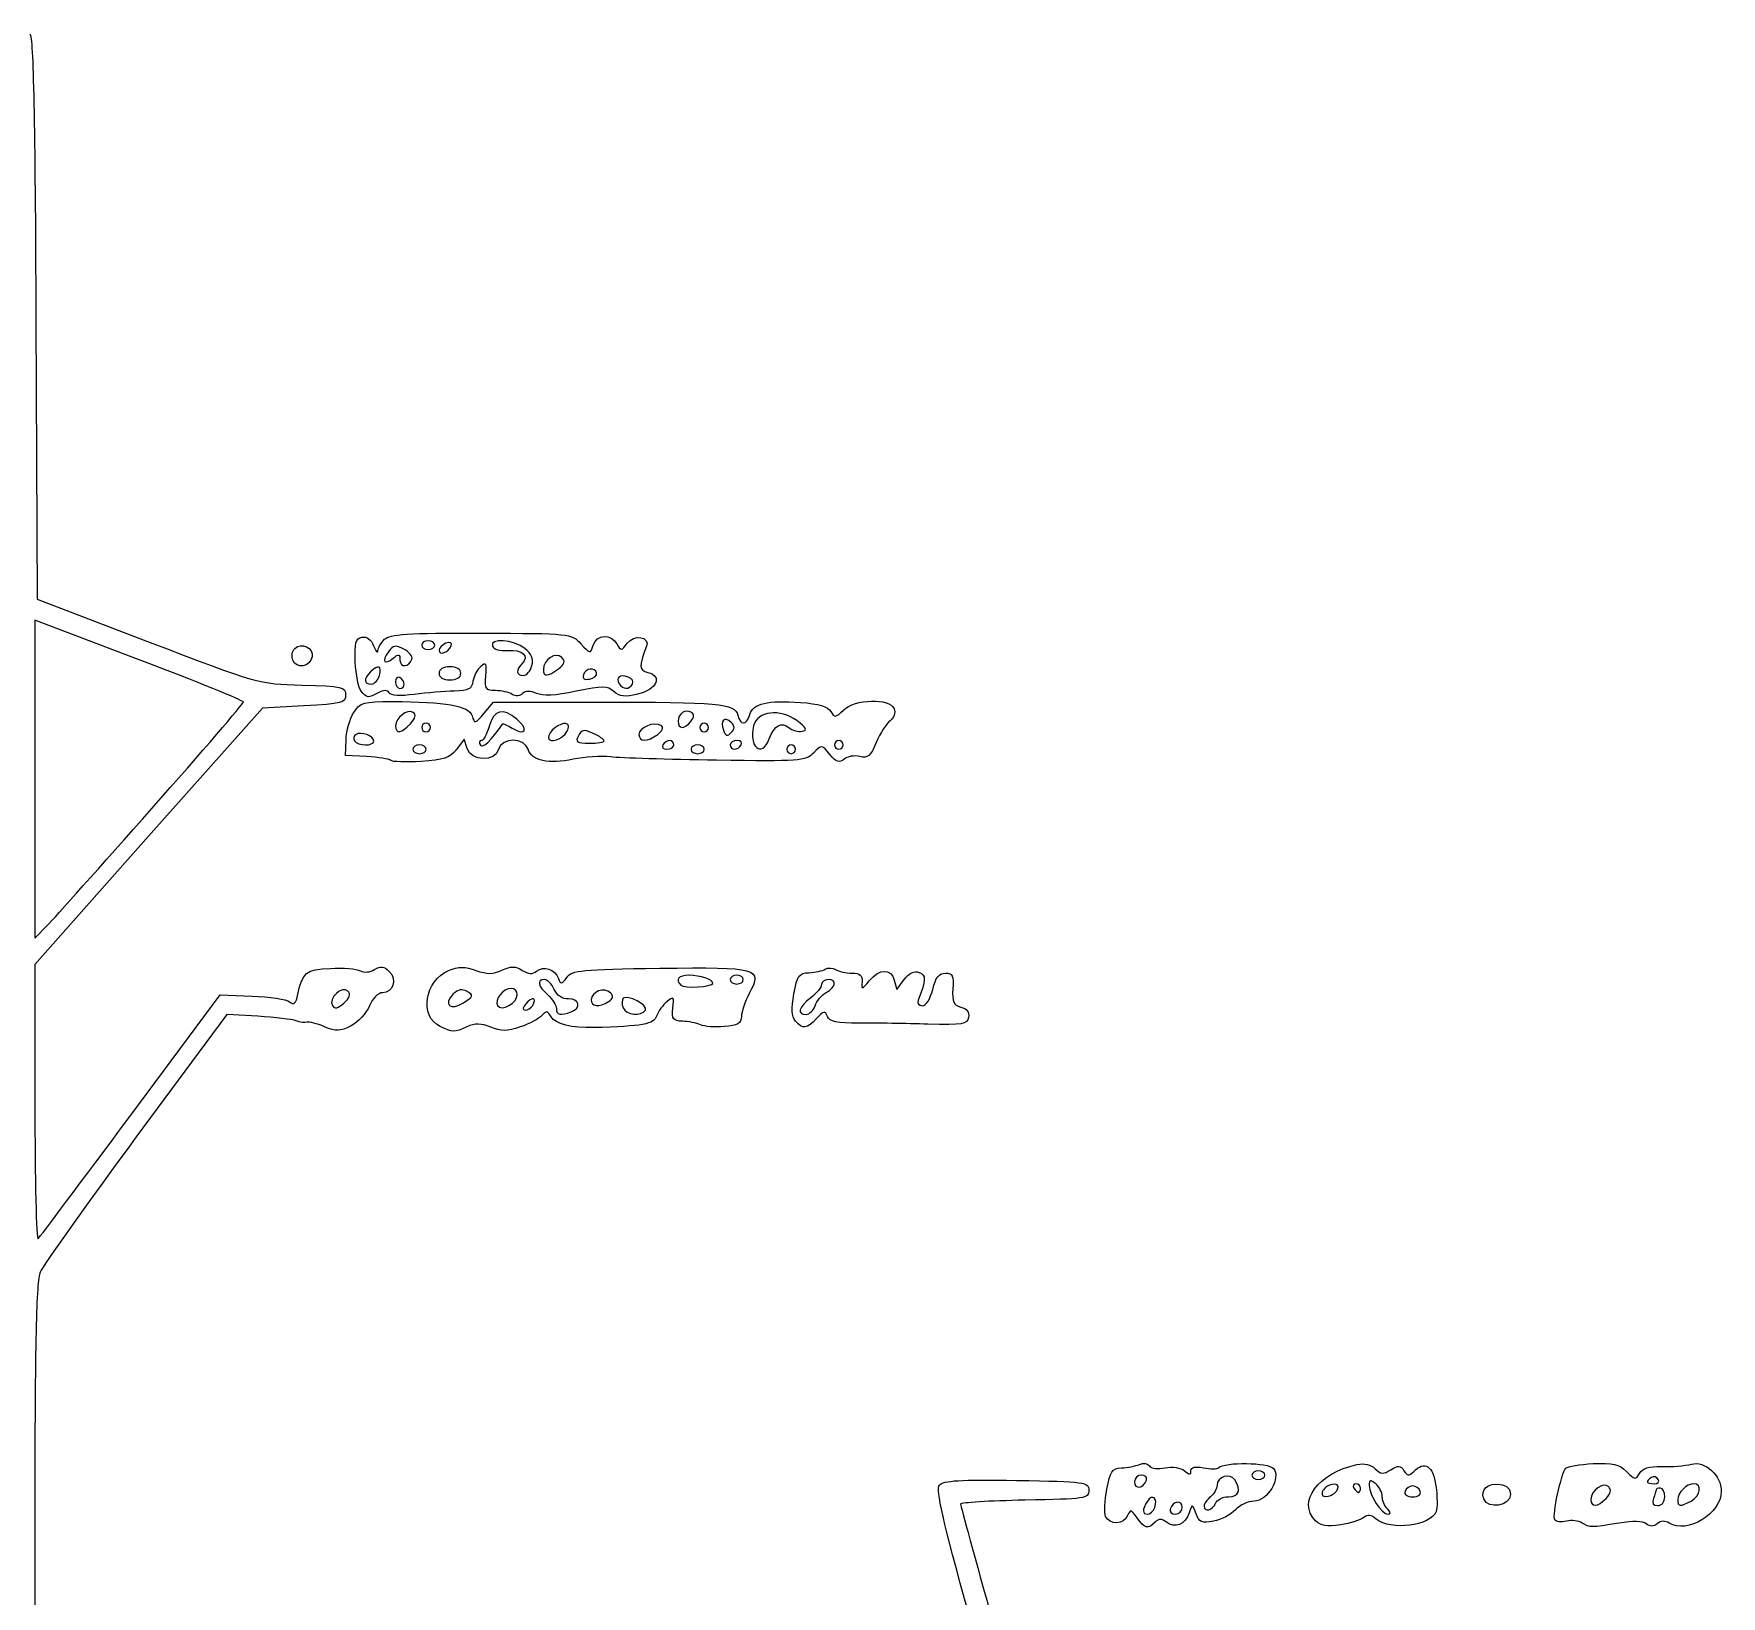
# Model space of a CAD drawing. Extents: x 68 to 595, y 2 to 633.
# Drawn here: x 291.6 to 582.8, y 350.3 to 620 of the extents above; entities that cross this region are included whole.
import ezdxf

# ---------------------------------------------------------------- set-up
doc = ezdxf.new("R2010")
doc.units = 0
doc.layers.get('0').update_dxf_attribs({"linetype": 'CONTINUOUS'})

msp = doc.modelspace()

# ---------------------------------------------------------------- linework, layer by layer
at = {"color": 7}
for points in [[(291.93195, 570.701411), (292.125, 522.41814), (311.198865, 515.108798)], [(309.73806, 511.96542), (291.75, 518.80584), (291.75, 491.354843), (291.75, 463.903845), (293.930737, 466.139423)], [(338.194943, 504), (331.014885, 503.625), (311.388225, 481.5), (291.761565, 459.375), (291.755565, 435.437498)], [(369.26901, 502.727985), (370.875, 504.651142), (388.875, 504.651893)], [(349.030358, 495.23553), (345.375, 495.406785), (345.458093, 498.175687)], [(366.335393, 496.6248), (365.819707, 498.249593), (364.48302, 496.477508)], [(399.23238, 499.076707), (399.23238, 499.076835)], [(440.05761, 456.654675), (440.47479, 455.05938), (441.766425, 456.771743)], [(308.292188, 433.349407), (323.70981, 454.125), (329.230695, 453.924937)], [(330.251902, 450.428775), (324.878812, 450.750128), (309.251902, 429.60129)], [(291.75, 364.413893), (291.75, 324.75), (375.375, 324.75)]]:
    msp.add_lwpolyline(points, dxfattribs=at)
for points in [[(360.75, 514.5)], [(363.578295, 514.359885)], [(336.273143, 511.869982)], [(356.811203, 512.0586)], [(365.25, 509.625)], [(377.521065, 510.9375)], [(382.084688, 510.401662)], [(388.6875, 509.635275)], [(351.217313, 509.25)], [(355.5, 507.705735)], [(394.878277, 507.755288)], [(348.0759, 506.533553)], [(356.55762, 500.925525)], [(372.441525, 500.864467)], [(404.944583, 501.308235)], [(411.91251, 501.137483)], [(360, 500.25)], [(383.265045, 499.143135)], [(389.99415, 497.962508)], [(408, 500.25)], [(418.472303, 498.302145)], [(350.25, 497.91975)], [(359.25, 496.5)], [(402, 497.25)], [(407.25, 496.5)], [(413.625, 497.25)], [(423, 496.5)], [(431.25, 497.25)], [(353.155358, 494.586045)], [(311.930737, 486.277095)], [(345.762367, 454.787632)], [(366.354645, 454.706347)], [(408.74664, 456.107258)], [(414, 456.75)], [(375, 454.151385)], [(377.65584, 452.299897)], [(390.74373, 452.980253)], [(397.122997, 451.496812)], [(426.375255, 452.250795)], [(361.671195, 448.67268)], [(384.313657, 451.205242)], [(423.008768, 449.614403)], [(483.578123, 370.359375)], [(504, 371.25)], [(571.86744, 370.512233)], [(516.586725, 368.884125)], [(520.5, 369)], [(530.8125, 368.4375)], [(541.771147, 367.125188)], [(562.869645, 367.226783)], [(573, 367.5)], [(484.99116, 365.657348)], [(489.75, 365.687498)], [(495.478777, 366.375)], [(525.15, 365.4)], [(577.549305, 366.776385)], [(481.943693, 363.87951)], [(512.727247, 363.37992)], [(558.756233, 362.980282)]]:
    msp.add_lwpolyline(points, close=True, dxfattribs=at)
for points in [[(290.902613, 619.992342), (291.49404, 619.279717), (291.79542, 604.847755), (291.93195, 570.701411)], [(347.04657, 511.568685), (346.90527, 514.864237), (347.10717, 515.61801), (348.19107, 515.84082)], [(348.19107, 515.84082), (349.021643, 516.011557), (349.76496, 515.46831), (350.206028, 514.36818)], [(350.952458, 513.508928), (350.978633, 513.995093), (351.492938, 514.885792), (352.09542, 515.488275)], [(352.09542, 515.488275), (352.9881, 516.380955), (356.06916, 516.576788), (368.742848, 516.546405)], [(368.742848, 516.546405), (384.162495, 516.50943), (384.30903, 516.49383), (385.958895, 514.7136)], [(376.296038, 513.92082), (374.328548, 515.44653), (370.203233, 515.73561), (370.70661, 514.3125)], [(388.112003, 514.459043), (388.709865, 516.342742), (391.153215, 516.480315), (392.169413, 514.6875)], [(393.97323, 514.80936), (395.128058, 516.372247), (397.923473, 515.950163), (397.305735, 514.306177)], [(311.198865, 515.108798), (330.263513, 507.802995), (330.276368, 507.799357), (337.823865, 507.587235)], [(336.273143, 511.869982), (336.013373, 512.546947), (336.160455, 513.460455), (336.6, 513.9)], [(336.6, 513.9), (337.742708, 515.042708), (339.907807, 513.998317), (339.609315, 512.448382)], [(350.206028, 514.36818), (350.590418, 513.409432), (350.926312, 513.02277), (350.952458, 513.508928)], [(352.754625, 513.337207), (351.52662, 511.657815), (352.067918, 510.957735), (353.606873, 512.234955)], [(355.417448, 513.794183), (354.01467, 514.544925), (353.583638, 514.47096), (352.754625, 513.337207)], [(353.606873, 512.234955), (354.55506, 513.021877), (354.75, 512.9655), (354.75, 511.904333)], [(356.811203, 512.0586), (356.96517, 512.52051), (356.337983, 513.301523), (355.417448, 513.794183)], [(359.625, 515.25), (359.00625, 515.25), (358.5, 514.9125), (358.5, 514.5)], [(358.5, 514.5), (358.5, 514.0875), (359.00625, 513.75), (359.625, 513.75)], [(360.75, 514.5), (360.75, 514.9125), (360.24375, 515.25), (359.625, 515.25)], [(359.625, 513.75), (360.24375, 513.75), (360.75, 514.0875), (360.75, 514.5)], [(362.68767, 514.795268), (362.03445, 514.544602), (361.5, 514.010002), (361.5, 513.60726)], [(361.5, 513.60726), (361.5, 512.621467), (363.204585, 513.238755), (363.578295, 514.359885)], [(363.578295, 514.359885), (363.76098, 514.907947), (363.418103, 515.075565), (362.68767, 514.795268)], [(370.70661, 514.3125), (370.89612, 513.776737), (372.029565, 513.454102), (373.351643, 513.559597)], [(373.351643, 513.559597), (375.883305, 513.761602), (377.15055, 512.60055), (375.834653, 511.284652)], [(377.521065, 510.9375), (377.839545, 512.14248), (377.489265, 512.995522), (376.296038, 513.92082)], [(382.67898, 512.37102), (381.65535, 513.39465), (379.5, 511.979085), (379.5, 510.28317)], [(385.958895, 514.7136), (387.595665, 512.9475), (387.63093, 512.94333), (388.112003, 514.459043)], [(392.169413, 514.6875), (392.86995, 513.45159), (392.97522, 513.458708), (393.97323, 514.80936)], [(397.305735, 514.306177), (395.951768, 510.702855), (395.97924, 510.180375), (397.544198, 509.77113)], [(327.73806, 504.652095), (327.73131, 504.912195), (319.631498, 508.203188), (309.73806, 511.96542)], [(339.609315, 512.448382), (339.27684, 510.721972), (336.87357, 510.30531), (336.273143, 511.869982)], [(348.0759, 506.533545), (347.604128, 507.101992), (347.140928, 509.367803), (347.04657, 511.568685)], [(349.65, 509.85), (348.451928, 508.651927), (348.51099, 507.75), (349.787528, 507.75)], [(351.217313, 509.25), (351.65907, 510.939278), (350.99391, 511.19391), (349.65, 509.85)], [(354.75, 511.904333), (354.75, 510.537345), (356.343878, 510.656633), (356.811203, 512.0586)], [(363.375, 510.75), (362.20833, 510.75), (361.5, 510.324997), (361.5, 509.625)], [(361.5, 509.625), (361.5, 508.925003), (362.20833, 508.5), (363.375, 508.5)], [(365.25, 509.625), (365.25, 510.324997), (364.54167, 510.75), (363.375, 510.75)], [(363.375, 508.5), (364.54167, 508.5), (365.25, 508.925003), (365.25, 509.625)], [(368.687273, 510.801682), (368.0838, 510.300848), (367.485412, 509.156205), (367.357522, 508.258035)], [(369.57975, 509.168648), (369.75348, 511.326937), (369.6183, 511.57434), (368.687273, 510.801682)], [(375.834653, 511.284652), (374.696438, 510.146437), (374.785822, 509.25), (376.037528, 509.25)], [(376.037528, 509.25), (376.608165, 509.25), (377.275755, 510.009375), (377.521065, 510.9375)], [(379.5, 510.28317), (379.5, 508.972447), (380.239778, 509.006363), (382.084688, 510.401662)], [(382.084688, 510.401662), (383.187585, 511.235775), (383.332845, 511.717155), (382.67898, 512.37102)], [(388.6875, 509.635275), (388.4112, 510.725325), (386.803275, 510.534825), (386.413627, 509.365875)], [(387.476122, 508.626143), (388.245502, 508.774313), (388.790625, 509.228423), (388.6875, 509.635275)], [(397.544198, 509.77113), (400.132418, 509.094293), (399.042308, 506.779965), (395.770853, 506.00628)], [(337.823865, 507.587235), (344.804258, 507.391043), (345.375, 507.261623), (345.375, 505.875)], [(349.787528, 507.75), (350.358165, 507.75), (351.001568, 508.425), (351.217313, 509.25)], [(352.885148, 506.233583), (352.564192, 506.752898), (351.950918, 506.758913), (351.003787, 506.252033)], [(354.75, 508.875), (354.3375, 509.12994), (354, 508.812375), (354, 508.169265)], [(354, 508.169265), (354, 507.52617), (354.3375, 507), (354.75, 507)], [(355.5, 507.705735), (355.5, 508.09389), (355.1625, 508.62006), (354.75, 508.875)], [(354.75, 507), (355.1625, 507), (355.5, 507.31758), (355.5, 507.705735)], [(367.357522, 508.258035), (367.164675, 506.903625), (366.609885, 506.613308), (364.10592, 506.556465)], [(371.25, 506.625), (369.578318, 506.625), (369.3972, 506.90082), (369.57975, 509.168648)], [(391.650938, 506.465693), (390.52107, 507.468105), (389.77551, 507.47292), (385.138395, 506.507767)], [(386.413627, 509.365875), (386.194575, 508.708725), (386.565172, 508.45071), (387.476122, 508.626143)], [(394.140188, 508.972965), (392.704208, 509.524005), (391.903905, 508.91679), (392.59416, 507.799913)], [(392.59416, 507.799913), (393.216945, 506.792227), (394.270343, 506.771655), (394.878277, 507.755288)], [(394.878277, 507.75531), (395.13501, 508.170727), (394.802872, 508.71867), (394.140188, 508.972965)], [(311.930737, 486.277095), (320.63133, 496.123245), (327.74463, 504.391995), (327.73806, 504.652095)], [(345.375, 505.875), (345.375, 504.505567), (344.750003, 504.34236), (338.194943, 504)], [(346.78788, 502.847295), (347.93298, 504.594938), (348.476318, 504.749468), (353.454788, 504.743483)], [(351.003787, 506.252033), (349.204372, 505.289017), (349.100482, 505.299008), (348.0759, 506.533553)], [(357.224085, 505.975515), (354.830917, 505.658055), (353.180168, 505.75623), (352.885148, 506.233583)], [(353.454788, 504.743483), (362.584073, 504.732532), (366.645788, 504.00987), (367.18845, 502.300088)], [(364.10592, 506.556465), (362.445427, 506.51874), (359.348602, 506.257342), (357.224085, 505.975515)], [(374.127848, 505.977847), (373.576283, 506.333782), (372.28125, 506.625), (371.25, 506.625)], [(375.90735, 506.10735), (375.4503, 505.6503), (374.718015, 505.597005), (374.127848, 505.977847)], [(378.292898, 506.150925), (377.222055, 506.63883), (376.424273, 506.62425), (375.90735, 506.10735)], [(385.138395, 506.507767), (381.528383, 505.75641), (379.402028, 505.645568), (378.292898, 506.150925)], [(388.875, 504.651893), (409.85175, 504.653392), (412.534403, 504.405225), (413.053973, 502.418392)], [(395.770853, 506.00628), (393.575858, 505.487175), (392.63571, 505.592017), (391.650938, 506.465693)], [(415.124445, 502.498035), (415.73499, 504.421672), (418.174973, 505.00782), (423.860228, 504.596587)], [(423.860228, 504.596587), (427.059975, 504.365137), (428.621438, 503.899583), (429.106785, 503.03232)], [(431.273895, 503.27367), (433.201875, 505.20165), (439.308668, 505.371067), (440.020395, 503.516318)], [(345.458093, 498.175687), (345.503768, 499.698585), (346.102193, 501.800805), (346.78788, 502.847295)], [(357.016005, 502.865093), (355.997827, 503.494357), (354, 501.949658), (354, 500.533155)], [(354, 500.533155), (354, 499.087448), (355.038338, 499.246747), (356.55762, 500.925525)], [(356.55762, 500.925525), (357.44109, 501.901755), (357.58557, 502.513087), (357.016005, 502.865093)], [(359.25, 501), (358.8375, 501), (358.5, 500.6625), (358.5, 500.25)], [(360, 500.25), (360, 500.6625), (359.6625, 501), (359.25, 501)], [(367.18845, 502.300088), (367.641615, 500.872298), (367.7355, 500.89161), (369.26901, 502.727985)], [(368.640533, 497.224867), (369.026093, 496.601018), (370.520422, 498.031898), (372.441525, 500.864467)], [(374.918745, 501.717337), (372.4944, 503.75121), (371.016908, 503.353583), (370.1574, 500.43594)], [(372.441525, 500.864467), (372.53085, 500.996175), (373.29645, 500.671447), (374.142855, 500.142855)], [(374.142855, 500.142855), (376.403437, 498.7311), (377.010323, 499.962638), (374.918745, 501.717337)], [(383.695905, 500.804107), (383.070337, 501.429667), (380.830672, 500.117032), (380.419643, 498.883928)], [(399.788167, 500.601397), (398.586338, 501.344182), (396, 500.301675), (396, 499.074457)], [(405.03642, 502.852492), (403.98915, 503.499743), (402.75, 502.675005), (402.75, 501.330735)], [(402.75, 501.330735), (402.75, 499.953675), (403.81137, 499.942792), (404.944583, 501.308235)], [(404.944583, 501.308227), (405.544965, 502.031647), (405.57402, 502.520235), (405.03642, 502.852492)], [(407.25, 501), (406.8375, 501), (406.5, 500.6625), (406.5, 500.25)], [(408, 500.25), (408, 500.6625), (407.6625, 501), (407.25, 501)], [(411.912503, 501.137483), (410.766863, 502.283122), (409.921523, 501.437775), (410.55693, 499.781917)], [(411.924585, 499.37457), (412.591808, 500.041793), (412.588928, 500.461057), (411.91251, 501.137483)], [(413.053973, 502.418392), (413.537295, 500.570153), (414.524618, 500.608125), (415.124445, 502.498035)], [(423.24132, 501.457837), (420.359453, 503.581995), (416.428733, 503.098275), (415.78677, 500.540475)], [(418.472303, 498.302145), (419.366805, 500.654865), (420.561345, 501.340238), (421.871827, 500.252633)], [(424.15836, 499.625565), (425.117782, 499.820063), (424.915808, 500.223615), (423.24132, 501.457837)], [(429.106785, 503.03232), (429.73539, 501.909067), (429.931087, 501.930862), (431.273895, 503.27367)], [(439.324418, 501.427845), (438.6813, 500.957587), (437.614658, 499.27935), (436.95411, 497.698425)], [(440.020395, 503.516318), (440.294708, 502.80147), (440.002095, 501.92337), (439.324418, 501.427845)], [(347.170087, 499.075613), (346.788082, 498.83952), (346.669702, 498.332175), (346.907033, 497.948175)], [(346.907033, 497.948175), (347.458515, 497.055862), (350.25, 497.032132), (350.25, 497.91975)], [(350.25, 497.919758), (350.25, 498.800528), (348.056775, 499.623615), (347.170087, 499.075613)], [(358.5, 500.25), (358.5, 499.8375), (358.8375, 499.5), (359.25, 499.5)], [(359.25, 499.5), (359.6625, 499.5), (360, 499.8375), (360, 500.25)], [(368.800642, 498), (368.449102, 498), (368.37705, 497.65119), (368.640533, 497.224867)], [(370.1574, 500.43594), (369.762727, 499.09617), (369.152183, 498), (368.800642, 498)], [(376.874445, 496.501515), (376.212188, 498.588113), (372.328455, 498.586785), (371.782688, 496.500015)], [(380.419643, 498.883928), (379.992375, 497.602133), (382.149187, 497.79861), (383.265045, 499.143135)], [(383.265045, 499.143135), (383.786835, 499.771853), (383.980717, 500.519288), (383.695905, 500.804107)], [(385.544805, 498.83373), (384.958462, 497.738137), (385.234575, 497.550007), (387.428888, 497.550007)], [(388.110068, 499.24623), (386.53491, 499.976873), (386.12097, 499.91031), (385.544805, 498.83373)], [(387.428888, 497.550007), (388.842998, 497.550007), (389.997367, 497.735632), (389.99415, 497.962508)], [(389.99415, 497.962508), (389.99115, 498.189382), (389.143095, 498.767055), (388.110068, 499.24623)], [(396, 499.074457), (396, 497.728808), (397.45581, 497.72988), (399.23238, 499.076707)], [(399.23238, 499.076835), (400.099328, 499.734142), (400.30014, 500.28498), (399.788167, 500.601397)], [(401.294265, 498), (400.90611, 498), (400.37994, 497.6625), (400.125, 497.25)], [(402, 497.25), (402, 497.6625), (401.68242, 498), (401.294265, 498)], [(406.5, 500.25), (406.5, 499.8375), (406.8375, 499.5), (407.25, 499.5)], [(407.25, 499.5), (407.6625, 499.5), (408, 499.8375), (408, 500.25)], [(410.55693, 499.781917), (410.93211, 498.804233), (411.25737, 498.707355), (411.924585, 499.37457)], [(412.919265, 498), (412.27617, 498), (411.75, 497.6625), (411.75, 497.25)], [(413.625, 497.25), (413.87994, 497.6625), (413.562375, 498), (412.919265, 498)], [(415.78677, 500.540475), (414.868508, 496.881818), (417.195045, 494.942707), (418.472303, 498.302145)], [(421.871827, 500.252633), (422.452688, 499.770562), (423.481627, 499.488383), (424.15836, 499.625565)], [(430.5, 498), (430.0875, 498), (429.75, 497.6625), (429.75, 497.25)], [(431.25, 497.25), (431.25, 497.6625), (430.9125, 498), (430.5, 498)], [(353.155358, 494.58603), (352.897058, 494.84907), (351.040808, 495.141345), (349.030358, 495.23553)], [(358.125, 497.25), (357.50625, 497.25), (357, 496.9125), (357, 496.5)], [(357, 496.5), (357, 496.0875), (357.50625, 495.75), (358.125, 495.75)], [(359.25, 496.5), (359.25, 496.9125), (358.74375, 497.25), (358.125, 497.25)], [(358.125, 495.75), (358.74375, 495.75), (359.25, 496.0875), (359.25, 496.5)], [(364.48302, 496.477508), (363.38004, 495.015255), (362.313983, 494.653178), (358.38567, 494.406608)], [(371.782688, 496.500015), (371.209117, 494.30667), (367.040835, 494.402152), (366.335393, 496.6248)], [(384.661095, 494.781285), (380.41545, 493.869847), (377.505683, 494.51268), (376.874445, 496.501515)], [(391.125, 495.179115), (389.475, 495.369293), (386.566245, 495.19029), (384.661095, 494.781285)], [(409.383135, 494.61219), (400.99116, 494.733817), (392.775, 494.988938), (391.125, 495.179115)], [(400.125, 497.25), (399.87006, 496.8375), (400.187625, 496.5), (400.830735, 496.5)], [(400.830735, 496.5), (401.47383, 496.5), (402, 496.8375), (402, 497.25)], [(406.125, 497.25), (405.50625, 497.25), (405, 496.9125), (405, 496.5)], [(405, 496.5), (405, 496.0875), (405.50625, 495.75), (406.125, 495.75)], [(407.25, 496.5), (407.25, 496.9125), (406.74375, 497.25), (406.125, 497.25)], [(406.125, 495.75), (406.74375, 495.75), (407.25, 496.0875), (407.25, 496.5)], [(426.107813, 495.857588), (424.732883, 494.482658), (423.688163, 494.40486), (409.383135, 494.61219)], [(411.75, 497.25), (411.75, 496.8375), (412.06758, 496.5), (412.455735, 496.5)], [(412.455735, 496.5), (412.84389, 496.5), (413.37006, 496.8375), (413.625, 497.25)], [(422.25, 497.25), (421.8375, 497.25), (421.5, 496.9125), (421.5, 496.5)], [(421.5, 496.5), (421.5, 496.0875), (421.8375, 495.75), (422.25, 495.75)], [(423, 496.5), (423, 496.9125), (422.6625, 497.25), (422.25, 497.25)], [(422.25, 495.75), (422.6625, 495.75), (423, 496.0875), (423, 496.5)], [(428.951213, 495.623775), (427.584825, 497.3112), (427.563203, 497.312977), (426.107813, 495.857588)], [(431.390565, 494.80521), (430.546875, 494.10501), (430.04454, 494.27358), (428.951213, 495.623775)], [(429.75, 497.25), (429.75, 496.8375), (430.0875, 496.5), (430.5, 496.5)], [(430.5, 496.5), (430.9125, 496.5), (431.25, 496.8375), (431.25, 497.25)], [(434.103075, 495.25551), (433.195568, 495.492825), (431.974935, 495.29016), (431.390565, 494.80521)], [(436.95411, 497.698425), (435.957023, 495.312068), (435.472943, 494.89728), (434.103075, 495.25551)], [(358.38567, 494.406608), (355.7673, 494.24226), (353.413665, 494.323005), (353.155358, 494.586045)], [(293.930737, 466.139423), (295.130145, 467.368988), (303.230145, 476.430945), (311.930737, 486.277095)], [(337.13877, 454.246313), (337.941082, 458.03676), (338.503957, 458.482815), (342.756135, 458.697848)], [(342.756135, 458.697848), (344.984145, 458.810513), (347.306565, 458.623148), (347.917065, 458.281508)], [(347.917065, 458.281508), (348.558157, 457.92273), (349.59708, 458.0163), (350.376405, 458.502997)], [(350.376405, 458.502997), (351.426067, 459.15852), (351.98442, 459.087008), (352.890435, 458.180993)], [(352.890435, 458.180993), (354.30555, 456.765878), (353.610165, 454.5), (351.760747, 454.5)], [(361.671195, 448.672642), (358.055138, 450.415358), (358.997475, 456.592103), (363.141262, 458.308515)], [(363.141262, 458.308515), (364.911367, 459.041715), (365.941245, 459.051375), (367.87284, 458.352915)], [(367.87284, 458.352915), (369.7944, 457.65807), (370.787437, 457.66314), (372.351495, 458.37579)], [(372.351495, 458.37579), (373.942147, 459.100545), (374.674545, 459.095722), (375.864337, 458.35269)], [(375.864337, 458.35269), (376.945732, 457.677352), (377.64006, 457.6401), (378.338707, 458.219925)], [(378.338707, 458.219925), (379.528597, 459.20745), (381.474712, 458.54922), (382.08765, 456.95193)], [(383.543332, 457.140187), (384.446767, 458.375715), (386.025705, 458.53089), (399.587655, 458.716995)], [(399.587655, 458.716995), (416.637555, 458.950965), (417.342397, 458.752395), (415.031692, 454.366418)], [(404.563658, 457.5), (402.835553, 457.5), (402.237608, 456.762398), (403.192013, 455.807985)], [(408.74664, 456.107258), (408.7515, 456.804922), (406.66389, 457.5), (404.563658, 457.5)], [(412.875, 457.5), (412.25625, 457.5), (411.75, 457.1625), (411.75, 456.75)], [(414, 456.75), (414, 457.1625), (413.49375, 457.5), (412.875, 457.5)], [(422.735978, 454.301933), (423.31035, 457.449067), (423.619838, 457.883843), (425.332253, 457.949145)], [(425.332253, 457.949145), (426.401543, 457.989945), (427.664228, 458.262975), (428.138213, 458.55591)], [(428.138213, 458.55591), (428.612197, 458.848845), (429.421875, 458.815485), (429.9375, 458.481735)], [(429.9375, 458.481735), (430.453125, 458.148015), (431.71875, 457.87497), (432.75, 457.87497)], [(432.75, 457.87497), (434.168325, 457.87497), (434.593343, 457.50963), (434.495018, 456.37497)], [(435.740235, 456.56247), (437.47389, 458.689822), (439.51401, 458.733398), (440.05761, 456.654675)], [(441.766425, 456.771743), (442.617975, 457.900673), (443.491687, 458.31771), (444.330742, 457.995735)], [(444.330742, 457.995735), (445.558215, 457.524713), (445.536262, 456.76488), (444.191835, 453.18747)], [(446.680223, 455.06247), (447.194272, 457.143375), (447.76518, 457.87497), (448.875, 457.87497)], [(448.875, 457.87497), (450.137527, 457.87497), (450.342015, 457.444425), (450.166635, 455.155403)], [(345.762367, 454.787632), (344.760022, 455.789977), (342.349762, 453.50436), (343.110712, 452.273115)], [(345.092182, 452.708422), (346.083082, 453.605175), (346.293135, 454.256865), (345.762367, 454.787632)], [(351.760747, 454.5), (350.986875, 454.5), (350.036662, 453.545625), (349.485352, 452.21463)], [(363.957105, 454.278532), (362.147692, 452.46912), (363.502065, 451.302967), (365.722905, 452.758117)], [(366.354645, 454.706347), (365.469045, 455.201955), (364.752705, 455.074133), (363.957105, 454.278532)], [(365.722905, 452.758117), (367.408387, 453.862492), (367.478145, 454.077607), (366.354645, 454.706347)], [(373.96683, 455.25), (372.581228, 455.25), (370.999965, 453.261323), (371.60595, 452.280825)], [(375, 454.151385), (375, 454.755623), (374.535075, 455.25), (373.96683, 455.25)], [(379.697152, 456.75), (378.312075, 456.75), (378.538762, 455.673653), (380.25, 454.125)], [(381.386212, 455.0625), (380.978167, 455.990625), (380.218087, 456.75), (379.697152, 456.75)], [(383.81406, 453.43455), (382.74948, 453.396975), (381.854685, 453.996938), (381.386212, 455.0625)], [(382.08765, 456.95193), (382.48605, 455.91372), (382.663275, 455.93664), (383.543332, 457.140187)], [(391.056645, 454.493355), (390.038677, 455.511323), (387.75, 454.681717), (387.75, 453.294758)], [(390.74373, 452.980253), (391.541212, 453.48444), (391.63107, 453.91893), (391.056645, 454.493355)], [(397.123027, 451.496812), (397.640512, 452.33412), (394.00587, 454.255868), (393.27918, 453.529178)], [(403.192013, 455.807985), (403.77831, 455.221687), (408.742328, 455.489137), (408.74664, 456.107258)], [(411.75, 456.75), (411.75, 456.3375), (412.25625, 456), (412.875, 456)], [(412.875, 456), (413.49375, 456), (414, 456.3375), (414, 456.75)], [(415.031692, 454.366418), (414.309787, 452.996167), (413.69796, 451.200045), (413.67207, 450.375045)], [(423.008768, 449.614433), (422.344568, 450.41475), (422.267678, 451.735995), (422.735978, 454.301933)], [(427.5, 455.92044), (427.5, 455.464185), (426.65625, 454.42719), (425.625, 453.616005)], [(426.375255, 452.250795), (426.637237, 453.076237), (427.503728, 454.10061), (428.30079, 454.527187)], [(428.625, 456.75), (428.00625, 456.75), (427.5, 456.376695), (427.5, 455.92044)], [(428.30079, 454.527187), (430.022722, 455.448735), (430.212517, 456.75), (428.625, 456.75)], [(434.495018, 456.37497), (434.372213, 454.957868), (434.441017, 454.968225), (435.740235, 456.56247)], [(444.912487, 452.24997), (445.528845, 452.24997), (446.281117, 453.44685), (446.680223, 455.06247)], [(450.166635, 455.155403), (449.99565, 452.923747), (450.242827, 452.361413), (451.544362, 452.021055)], [(329.230695, 453.924937), (332.267175, 453.814905), (335.187315, 453.363247), (335.719882, 452.92125)], [(335.719882, 452.92125), (336.462758, 452.304728), (336.793103, 452.613225), (337.13877, 454.246313)], [(343.110712, 452.273115), (343.496467, 451.64895), (344.057722, 451.77225), (345.092182, 452.708422)], [(349.485352, 452.21463), (348.964702, 450.957675), (347.539102, 449.412338), (346.317337, 448.780545)], [(371.60595, 452.280825), (372.273037, 451.201455), (375, 452.704365), (375, 454.151385)], [(376.515045, 452.643127), (375.923482, 451.930335), (375.86658, 451.5), (376.363905, 451.5)], [(376.363905, 451.5), (376.802565, 451.5), (377.383935, 451.859955), (377.65584, 452.299897)], [(377.65584, 452.299897), (378.463043, 453.605977), (377.5437, 453.882578), (376.515045, 452.643127)], [(380.84013, 450.312352), (380.236567, 451.390868), (379.972785, 451.435185), (379.245945, 450.580215)], [(380.25, 454.125), (381.075, 453.378383), (381.75, 452.313578), (381.75, 451.758758)], [(381.75, 451.758758), (381.75, 450.658672), (382.479097, 450.501255), (384.313657, 451.205242)], [(384.313657, 451.205242), (386.09955, 451.890555), (385.738297, 453.502515), (383.81406, 453.43455)], [(387.75, 453.294758), (387.75, 452.094315), (389.11551, 451.950862), (390.74373, 452.980253)], [(393.27918, 453.529178), (393.023707, 453.273712), (393.014542, 452.543887), (393.25878, 451.907348)], [(393.25878, 451.907348), (393.753623, 450.617805), (396.405615, 450.336052), (397.122997, 451.496812)], [(400.840282, 452.971237), (400.14834, 452.39697), (399.338317, 451.267837), (399.040237, 450.462045)], [(401.861685, 451.820197), (402.075015, 453.798817), (401.974267, 453.912352), (400.840282, 452.971237)], [(403.5, 449.57361), (401.882272, 449.61801), (401.657475, 449.926245), (401.861685, 451.820197)], [(425.625, 453.616005), (423.53514, 451.972118), (423.19377, 450.75), (424.824457, 450.75)], [(424.824457, 450.75), (425.415413, 450.75), (426.113272, 451.42536), (426.375255, 452.250795)], [(428.510445, 450.403043), (428.122252, 451.414658), (427.859805, 451.363988), (426.625515, 450.039135)], [(444.191835, 453.18747), (443.998057, 452.671845), (444.32235, 452.24997), (444.912487, 452.24997)], [(451.544362, 452.021055), (452.57859, 451.750598), (453.038167, 451.131113), (452.86521, 450.24063)], [(336.8256, 449.64141), (336.16527, 449.897715), (333.207105, 450.25203), (330.251902, 450.428775)], [(338.7006, 449.39103), (338.32968, 449.272433), (337.48593, 449.38503), (336.8256, 449.64141)], [(341.735482, 448.619243), (340.437217, 449.162318), (339.07152, 449.50962), (338.7006, 449.39103)], [(346.317337, 448.780545), (344.429557, 447.80433), (343.741477, 447.780105), (341.735482, 448.619243)], [(366.305917, 448.60503), (364.09551, 447.597908), (363.895267, 447.600825), (361.671195, 448.67268)], [(370.4115, 448.536705), (368.717955, 449.238195), (367.731577, 449.254613), (366.305917, 448.60503)], [(375.507787, 448.584555), (373.217355, 447.808747), (372.192172, 447.799125), (370.4115, 448.536705)], [(379.245945, 450.580215), (378.766927, 450.01674), (377.084752, 449.11869), (375.507787, 448.584555)], [(388.125, 448.465815), (384.502192, 448.35864), (381.508875, 449.117377), (380.84013, 450.312352)], [(399.040237, 450.462045), (398.513287, 449.037562), (396.788287, 448.72209), (388.125, 448.465815)], [(406.60863, 448.961137), (405.930135, 449.26971), (404.53125, 449.545327), (403.5, 449.57361)], [(410.73363, 448.637572), (409.143375, 448.50696), (407.287125, 448.652572), (406.60863, 448.961137)], [(413.67207, 450.375045), (413.63472, 449.185732), (413.026125, 448.82586), (410.73363, 448.637572)], [(426.625515, 450.039135), (424.91922, 448.207643), (424.242255, 448.128143), (423.008768, 449.614403)], [(434.043217, 449.24619), (430.109595, 449.23194), (428.85954, 449.493323), (428.510445, 450.403043)], [(445.862482, 449.069783), (442.156867, 449.176928), (436.838197, 449.256315), (434.043217, 449.24619)], [(452.86521, 450.24063), (452.628697, 449.022938), (451.869952, 448.896075), (445.862482, 449.069783)], [(291.755565, 435.437498), (291.752565, 422.271877), (292.002907, 411.741607), (292.312283, 412.036905)], [(292.312283, 412.036905), (292.621658, 412.33221), (299.812613, 421.922835), (308.292188, 433.349407)], [(309.251902, 429.60129), (300.657105, 417.969428), (293.203125, 407.468153), (292.6875, 406.265115)], [(292.6875, 406.265115), (291.97689, 404.607158), (291.75, 394.47843), (291.75, 364.413893)], [(479.25654, 372.478838), (480.284198, 372.535988), (481.681485, 372.812085), (482.361638, 373.092465)], [(482.361638, 373.092465), (483.04179, 373.372853), (483.814245, 373.252808), (484.078215, 372.825698)], [(484.078215, 372.825698), (484.342395, 372.398243), (485.555768, 372.248655), (486.777218, 372.492945)], [(486.777218, 372.492945), (488.08278, 372.754058), (489.460163, 372.551745), (490.12314, 372.001545)], [(491.25, 372.00192), (491.25, 372.63294), (491.953628, 372.796778), (493.411455, 372.505208)], [(496.036605, 372.536633), (497.050957, 373.550985), (504.616125, 373.44003), (505.48083, 372.398122)], [(512.727225, 363.37992), (509.503478, 366.603668), (513.198938, 371.60415), (519.883253, 373.063035)], [(519.883253, 373.063035), (521.179875, 373.346032), (522.299085, 373.093785), (523.04169, 372.351165)], [(525.74382, 372.16299), (527.037465, 372.964882), (527.411587, 372.938797), (527.991652, 372.00627)], [(529.61877, 371.81877), (531.58719, 373.78719), (533.027123, 372.888555), (533.50629, 369.392648)], [(555.938153, 372.438158), (556.247333, 372.747338), (558.368093, 373.10112), (560.650958, 373.224345)], [(560.650958, 373.224345), (564.053903, 373.408028), (565.085393, 373.164645), (566.376915, 371.873085)], [(568.653225, 371.550435), (569.148248, 372.434985), (570.275595, 372.77769), (572.489625, 372.716663)], [(572.489625, 372.716663), (574.214077, 372.669113), (576.510847, 372.85719), (577.593555, 373.134593)], [(577.593555, 373.134593), (579.979305, 373.745835), (582.75, 371.215725), (582.75, 368.42589)], [(447.863017, 369.511178), (448.532062, 370.31733), (451.364078, 370.491638), (461.168985, 370.330155)], [(461.168985, 370.330155), (473.056613, 370.13436), (473.625, 370.056555), (473.625, 368.625)], [(476.738198, 368.814075), (477.299647, 371.890418), (477.642353, 372.38913), (479.25654, 372.478838)], [(482.687498, 371.25), (482.034375, 371.25), (481.5, 370.715625), (481.5, 370.062502)], [(481.5, 370.062502), (481.5, 368.738055), (483.11457, 368.96871), (483.578123, 370.359375)], [(483.578123, 370.359375), (483.741405, 370.849215), (483.340627, 371.25), (482.687498, 371.25)], [(490.12314, 372.001545), (491.0232, 371.25456), (491.25, 371.254635), (491.25, 372.00192)], [(493.411455, 372.505208), (494.600257, 372.26745), (495.781575, 372.28158), (496.036605, 372.536633)], [(498.814207, 370.42179), (498.020062, 371.675977), (495.75, 370.985955), (495.75, 369.490373)], [(497.705242, 367.5), (499.556423, 367.5), (499.971615, 368.593905), (498.814207, 370.42179)], [(502.875, 372), (502.25625, 372), (501.75, 371.6625), (501.75, 371.25)], [(501.75, 371.25), (501.75, 370.8375), (502.25625, 370.5), (502.875, 370.5)], [(505.48083, 372.398122), (506.840962, 370.75926), (504.46593, 366.750023), (502.13496, 366.750023)], [(504, 371.25), (504, 371.6625), (503.49375, 372), (502.875, 372)], [(502.875, 370.5), (503.49375, 370.5), (504, 370.8375), (504, 371.25)], [(523.125, 369.75), (522.201953, 370.516065), (522, 370.460498), (522, 369.440445)], [(523.04169, 372.351165), (524.000415, 371.392447), (524.450205, 371.36112), (525.74382, 372.16299)], [(527.991652, 372.00627), (528.545865, 371.1153), (528.877125, 371.077125), (529.61877, 371.81877)], [(541.771147, 367.125188), (541.135943, 368.780505), (542.438842, 369.931913), (544.600995, 369.625995)], [(554.02371, 363.509385), (553.556655, 364.265093), (555.13737, 371.637368), (555.938153, 372.438158)], [(563.330002, 369.219998), (562.408253, 370.141748), (560.25, 368.60937), (560.25, 367.03317)], [(566.376915, 371.873085), (567.81216, 370.43784), (568.014532, 370.40916), (568.653225, 371.550435)], [(570.698175, 370.842968), (569.657895, 370.200045), (569.851867, 369.75), (571.169265, 369.75)], [(571.86744, 370.512233), (571.608345, 370.93146), (571.082175, 371.080298), (570.698175, 370.842968)], [(571.169265, 369.75), (571.81236, 369.75), (572.126535, 370.093005), (571.86744, 370.512233)], [(453.006532, 346.944637), (448.411837, 363.45945), (447.211432, 368.72607), (447.863017, 369.511178)], [(462.5625, 366.917453), (456.478125, 366.803295), (451.5, 366.497768), (451.5, 366.238493)], [(473.625, 368.625), (473.625, 367.202175), (473.055817, 367.11432), (462.5625, 366.917453)], [(476.520615, 364.126575), (476.282842, 364.746195), (476.380755, 366.85557), (476.738198, 368.814075)], [(484.99119, 365.657348), (485.598555, 367.240103), (484.584803, 368.094623), (483.720705, 366.72828)], [(489.75, 365.687498), (489.75, 367.011945), (488.13543, 366.78129), (487.671877, 365.390625)], [(494.625, 367.5), (494.00625, 366.986483), (493.5, 366.270157), (493.5, 365.90817)], [(495.75, 369.490373), (495.75, 368.909183), (495.24375, 368.013518), (494.625, 367.5)], [(495.478777, 366.375), (495.71622, 366.99375), (496.718123, 367.5), (497.705242, 367.5)], [(513.913275, 368.365875), (513.69834, 367.720403), (514.058963, 367.450125), (514.913978, 367.615875)], [(515.586023, 369.634125), (514.850828, 369.49161), (514.09809, 368.92089), (513.913275, 368.365875)], [(514.913978, 367.615875), (515.649173, 367.75839), (516.40191, 368.32911), (516.586725, 368.884125)], [(516.586725, 368.884125), (516.80166, 369.529598), (516.441037, 369.799875), (515.586023, 369.634125)], [(519.705735, 369.75), (519.26889, 369.75), (519.12006, 369.4125), (519.375, 369)], [(519.375, 369), (519.62994, 368.5875), (519.98736, 368.25), (520.169265, 368.25)], [(520.5, 369), (520.5, 369.4125), (520.14258, 369.75), (519.705735, 369.75)], [(520.169265, 368.25), (520.35117, 368.25), (520.5, 368.5875), (520.5, 369)], [(522, 369.440445), (522, 367.83282), (524.183175, 364.5), (525.236257, 364.5)], [(524.25, 367.55817), (524.25, 368.250158), (523.74375, 369.236483), (523.125, 369.75)], [(525.15, 365.4), (524.655, 365.895), (524.25, 366.866175), (524.25, 367.55817)], [(528.1875, 368.4375), (528.001605, 367.879808), (528.533332, 367.5), (529.5, 367.5)], [(529.5, 369.375), (528.950002, 369.375), (528.359377, 368.953125), (528.1875, 368.4375)], [(530.8125, 368.4375), (530.640623, 368.953125), (530.049998, 369.375), (529.5, 369.375)], [(529.5, 367.5), (530.466668, 367.5), (530.998395, 367.879808), (530.8125, 368.4375)], [(533.50629, 369.392648), (533.759385, 367.546102), (533.781007, 365.552003), (533.554365, 364.961318)], [(546.375, 367.875), (546.375, 365.915355), (542.4789, 365.28081), (541.771147, 367.125188)], [(544.600995, 369.625995), (545.791335, 369.457583), (546.375, 368.881485), (546.375, 367.875)], [(560.25, 367.03317), (560.25, 365.646), (561.371768, 365.728912), (562.869645, 367.226783)], [(562.869645, 367.226783), (563.705033, 368.06217), (563.851905, 368.698095), (563.330002, 369.219998)], [(571.044758, 367.186343), (570.746025, 366.40785), (571.003883, 366), (571.794758, 366)], [(571.5, 368.686343), (571.5, 368.513827), (571.295145, 367.838827), (571.044758, 367.186343)], [(572.25, 369), (571.8375, 369), (571.5, 368.85885), (571.5, 368.686343)], [(571.794758, 366), (572.499998, 366), (573, 366.622282), (573, 367.5)], [(573, 367.5), (573, 368.325), (572.6625, 369), (572.25, 369)], [(582.75, 368.42589), (582.75, 364.574873), (576.87948, 361.00521), (573.775155, 362.968583)], [(578.025, 369.75), (576.770768, 369.75), (575.25, 368.229232), (575.25, 366.975)], [(575.25, 366.975), (575.25, 365.796967), (575.65404, 365.76207), (577.549305, 366.776385)], [(577.549305, 366.776385), (579.183082, 367.650757), (579.518902, 369.75), (578.025, 369.75)], [(451.5, 366.238493), (451.5, 365.979218), (454.03125, 356.693085), (457.125, 345.602633)], [(480.320925, 364.254525), (479.722155, 362.694165), (477.104108, 362.606018), (476.520615, 364.126575)], [(481.943692, 363.879525), (480.936278, 365.317808), (480.74583, 365.361818), (480.320925, 364.254525)], [(483.720705, 366.72828), (482.802547, 365.276468), (482.82096, 364.5), (483.773505, 364.5)], [(483.773505, 364.5), (484.198957, 364.5), (484.7469, 365.020807), (484.99116, 365.657348)], [(490.952588, 364.744492), (490.316115, 362.739127), (488.3976, 361.943858), (486.998153, 363.1053)], [(487.671877, 365.390625), (487.508595, 364.900785), (487.909372, 364.5), (488.562502, 364.5)], [(488.562502, 364.5), (489.215625, 364.5), (489.75, 365.034375), (489.75, 365.687498)], [(492.115927, 364.583415), (491.466338, 366.33942), (491.459123, 366.340418), (490.952588, 364.744492)], [(495.150247, 363.292575), (493.115595, 362.88564), (492.674573, 363.07326), (492.115927, 364.583415)], [(493.5, 365.90817), (493.5, 364.813013), (495.016695, 365.17083), (495.478777, 366.375)], [(498.919672, 365.259367), (498.155858, 364.439505), (496.459612, 363.554445), (495.150247, 363.292575)], [(502.13496, 366.750023), (501.130365, 366.750023), (499.683487, 366.079223), (498.919672, 365.259367)], [(523.230518, 363.662452), (522.38205, 364.366612), (521.708955, 364.448633), (521.062523, 363.926632)], [(533.554365, 364.961318), (532.60038, 362.475278), (525.706103, 361.607895), (523.230518, 363.662452)], [(525.236257, 364.5), (525.773325, 364.5), (525.744, 364.806), (525.15, 365.4)], [(485.068215, 363.1182), (483.83367, 361.883655), (483.240398, 362.02821), (481.943693, 363.87951)], [(486.998153, 363.1053), (486.193965, 363.772717), (485.72583, 363.775852), (485.068215, 363.1182)], [(517.039747, 362.661142), (514.685888, 362.273227), (513.66354, 362.443627), (512.727247, 363.37992)], [(521.062523, 363.926632), (520.546898, 363.510262), (518.736645, 362.940795), (517.039747, 362.661142)], [(556.02555, 363.28302), (555.138998, 363.06051), (554.238173, 363.162375), (554.02371, 363.509385)], [(558.756233, 362.980275), (558.14091, 363.3693), (556.912103, 363.50553), (556.02555, 363.28302)], [(565.125, 362.964308), (560.234602, 362.149365), (560.069835, 362.149777), (558.756233, 362.980282)], [(569.8125, 362.827763), (569.219603, 363.309323), (567.496598, 363.359512), (565.125, 362.964308)], [(571.712655, 362.865263), (571.058423, 362.3223), (570.44964, 362.310293), (569.8125, 362.827763)], [(573.775155, 362.968583), (573.077925, 363.409553), (572.322908, 363.37173), (571.712655, 362.865263)]]:
    msp.add_open_spline(points, degree=3, dxfattribs=at)

doc.saveas('drawing.dxf')
